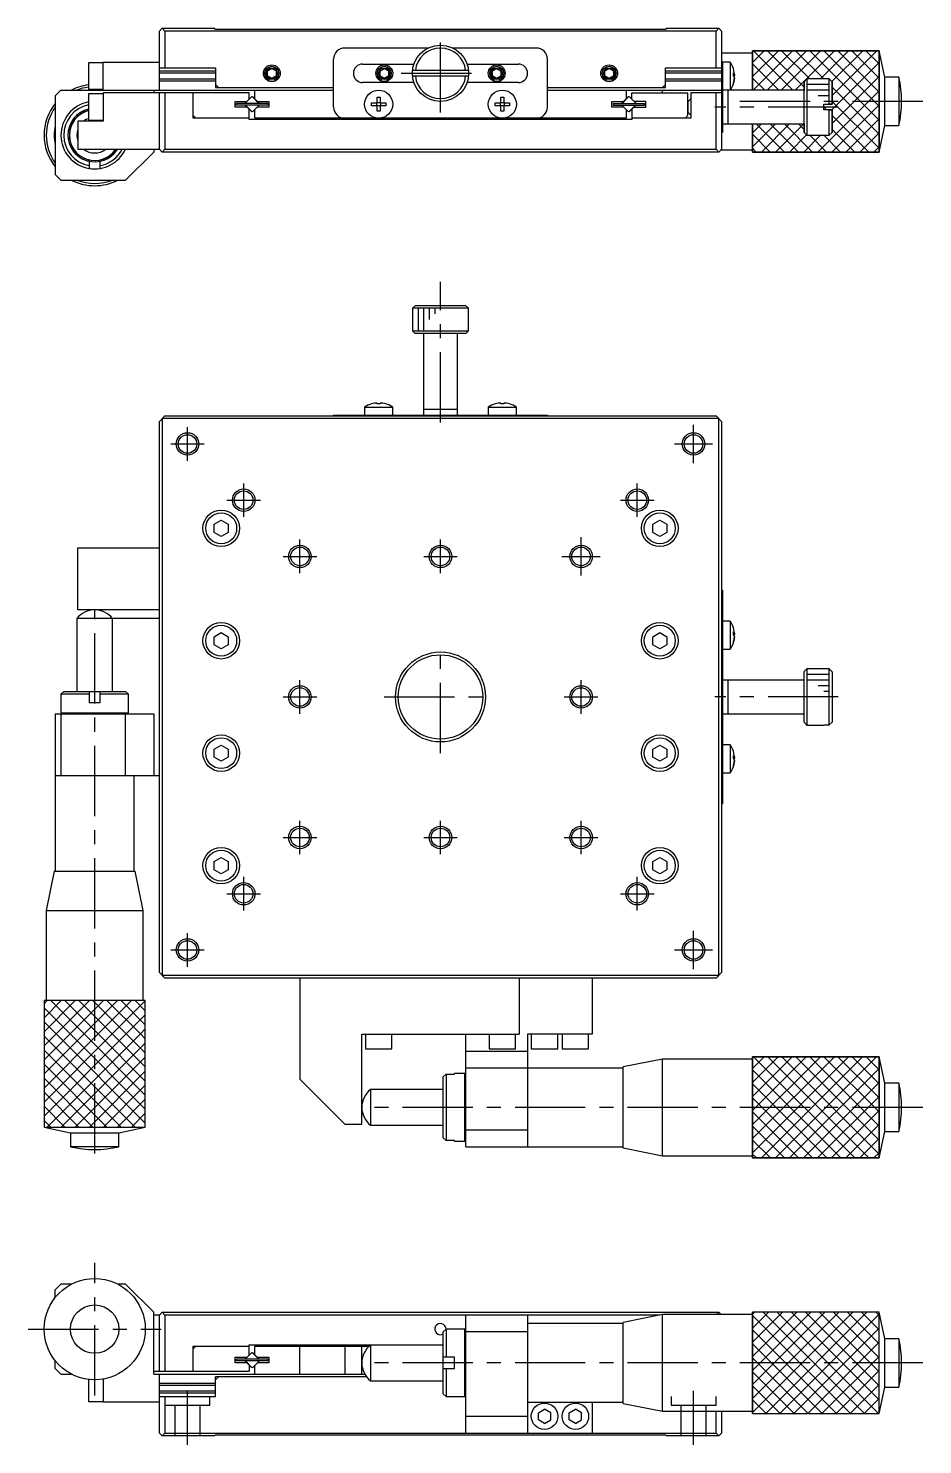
# Model space of a CAD drawing. Extents: x -119 to 394, y -6 to 277.
# Drawn here: x 16.8 to 175.8, y 25.1 to 277 of the extents above; entities that cross this region are included whole.
import ezdxf

# ---------------------------------------------------------------- set-up
doc = ezdxf.new("R2010")
doc.units = 0
doc.header["$LTSCALE"] = 10
doc.linetypes.add('CENTER', pattern=[2, 1.25, -0.25, 0.25, -0.25])
doc.linetypes.add('DASHED', pattern=[3.5, 2, -1.5])
doc.layers.get('0').update_dxf_attribs({"linetype": 'CONTINUOUS'})
doc.layers.add('CENTER', color=1, linetype='CENTER')

msp = doc.modelspace()

# ---------------------------------------------------------------- linework, layer by layer
at = {"color": 7, "linetype": 'CONTINUOUS'}
for p, q in [((40.06374, 276.48294), (40.56374, 276.98294)), ((40.06374, 265.98294), (40.06374, 276.48294)), ((40.56374, 276.98294), (41.06374, 276.48294)), ((40.56374, 276.98294), (49.86374, 276.98294)), ((41.06374, 276.48294), (41.06374, 269.98294)), ((139.06374, 276.48294), (41.06374, 276.48294)), ((50.06374, 276.78294), (49.86374, 276.98294)), ((130.06374, 276.78294), (50.06374, 276.78294)), ((130.26374, 276.98294), (130.06374, 276.78294)), ((130.26374, 276.98294), (139.56374, 276.98294)), ((139.06374, 276.48294), (139.56374, 276.98294)), ((139.06374, 269.98294), (139.06374, 276.48294)), ((139.56374, 276.98294), (140.06374, 276.48294)), ((140.06374, 276.48294), (140.06374, 255.48294)), ((87.884291, 273.48294), (73.06374, 273.48294)), ((107.06374, 273.48294), (92.24319, 273.48294)), ((145.56374, 272.58294), (140.06374, 272.58294)), ((169.06374, 268.28294), (168.06374, 272.98294)), ((30.06374, 270.83294), (27.46374, 270.832941)), ((27.46374, 270.832941), (27.46374, 266.132941)), ((30.06374, 265.98294), (30.06374, 270.98294)), ((30.06374, 270.98294), (40.06374, 270.98294)), ((40.06374, 269.98294), (50.06374, 269.98294)), ((50.06374, 269.98294), (50.06374, 266.48294)), ((59.31374, 269.415953), (60.06374, 269.848966)), ((60.06374, 269.848966), (60.81374, 269.415953)), ((71.06374, 262.98294), (71.06374, 271.48294)), ((76.21374, 270.63294), (85.343836, 270.63294)), ((79.31374, 269.415953), (80.06374, 269.848966)), ((80.06374, 269.848966), (80.81374, 269.415953)), ((94.783645, 270.63294), (103.91374, 270.63294)), ((99.31374, 269.415953), (100.06374, 269.848966)), ((100.06374, 269.848966), (100.81374, 269.415953)), ((109.06374, 262.98294), (109.06374, 271.48294)), ((119.31374, 269.415953), (120.06374, 269.848966)), ((120.06374, 269.848966), (120.81374, 269.415953)), ((130.06374, 266.48294), (130.06374, 269.98294)), ((130.06374, 269.98294), (140.06374, 269.98294)), ((141.605398, 270.98294), (140.06374, 270.98294)), ((140.21374, 270.983126), (140.21374, 258.483126)), ((141.605398, 270.98294), (141.605398, 265.98294)), ((40.06374, 269.397154), (50.06374, 269.397154)), ((50.06374, 268.98294), (40.06374, 268.98294)), ((40.06374, 267.98294), (50.06374, 267.98294)), ((50.06374, 267.568727), (40.06374, 267.568727)), ((59.31374, 268.549928), (59.31374, 269.415953)), ((59.31374, 268.549928), (60.06374, 268.116915)), ((60.06374, 268.116915), (60.81374, 268.549928)), ((60.81374, 269.415953), (60.81374, 268.549928)), ((85.343836, 267.33294), (76.21374, 267.33294)), ((79.31374, 268.549928), (79.31374, 269.415953)), ((79.31374, 268.549928), (80.06374, 268.116915)), ((80.06374, 268.116915), (80.81374, 268.549928)), ((80.81374, 269.415953), (80.81374, 268.549928)), ((95.038678, 269.48294), (85.088803, 269.48294)), ((95.038678, 268.48294), (85.088803, 268.48294)), ((103.91374, 267.33294), (94.783645, 267.33294)), ((99.31374, 268.549928), (99.31374, 269.415953)), ((99.31374, 268.549928), (100.06374, 268.116915)), ((100.06374, 268.116915), (100.81374, 268.549928)), ((100.81374, 269.415953), (100.81374, 268.549928)), ((119.31374, 268.549928), (119.31374, 269.415953)), ((119.31374, 268.549928), (120.06374, 268.116915)), ((120.06374, 268.116915), (120.81374, 268.549928)), ((120.81374, 269.415953), (120.81374, 268.549928)), ((130.06374, 269.397154), (140.06374, 269.397154)), ((140.06374, 268.98294), (130.06374, 268.98294)), ((130.06374, 267.98294), (140.06374, 267.98294)), ((140.06374, 267.568727), (130.06374, 267.568727)), ((142.176321, 268.574287), (142.176321, 269.074769)), ((142.176321, 269.074769), (142.290753, 268.940581)), ((142.290753, 268.440099), (142.176321, 268.574287)), ((142.176321, 267.342157), (142.290753, 267.818018)), ((142.260589, 267.524962), (142.176321, 267.201027)), ((142.176321, 267.201027), (142.176321, 267.342157)), ((142.348693, 268.662616), (142.180289, 268.662616)), ((142.348693, 268.803747), (142.183125, 268.803747)), ((142.348693, 268.803747), (142.260589, 269.440919)), ((142.348693, 268.662616), (142.260589, 268.48294)), ((142.348693, 268.162134), (142.260589, 267.524962)), ((142.290753, 268.940581), (142.348693, 268.803747)), ((142.348693, 268.303265), (142.290753, 268.440099)), ((142.290753, 267.818018), (142.348693, 268.303265)), ((142.337782, 268.803747), (142.348693, 268.662616)), ((142.348693, 268.162134), (142.337782, 268.162134)), ((155.21374, 267.982941), (155.21374, 257.982941)), ((159.21374, 263.482941), (159.21374, 267.982941)), ((169.06374, 259.68294), (169.06374, 268.28294)), ((171.56374, 268.28294), (169.06374, 268.28294)), ((171.56374, 268.28294), (171.56374, 259.68294)), ((22.56374, 265.98294), (21.56374, 264.98294)), ((21.56374, 264.98294), (21.56374, 250.98294)), ((22.56374, 265.98294), (71.06374, 265.98294)), ((27.46374, 266.132941), (30.06374, 266.13294)), ((27.46374, 265.33294), (27.46374, 260.63294)), ((30.06374, 265.33294), (27.46374, 265.33294)), ((30.06374, 265.48294), (30.06374, 260.48294)), ((56.06374, 265.48294), (30.06374, 265.48294)), ((39.06374, 265.98294), (39.06374, 265.48294)), ((40.06374, 255.48294), (40.06374, 265.48294)), ((41.06374, 265.48294), (41.06374, 255.48294)), ((46.06374, 260.98294), (46.06374, 265.48294)), ((50.06374, 266.98294), (50.56374, 266.48294)), ((50.06374, 266.48294), (71.06374, 266.48294)), ((56.386964, 264.720377), (55.326303, 263.659717)), ((56.06374, 264.397154), (56.06374, 265.48294)), ((57.757243, 263.63294), (56.669806, 264.720377)), ((57.801177, 263.659717), (56.740517, 264.720377)), ((57.06374, 264.397154), (57.06374, 265.98294)), ((78.80374, 264.74153), (79.32374, 264.74153)), ((78.80374, 263.74294), (78.80374, 264.74153)), ((79.32374, 264.74153), (79.32374, 263.74294)), ((100.80374, 264.74153), (101.32374, 264.74153)), ((100.80374, 263.74294), (100.80374, 264.74153)), ((101.32374, 264.74153), (101.32374, 263.74294)), ((109.06374, 266.48294), (130.06374, 266.48294)), ((109.06374, 265.98294), (140.06374, 265.98294)), ((123.386964, 264.720377), (122.326304, 263.659717)), ((122.370238, 263.63294), (123.457675, 264.720377)), ((123.06374, 265.98294), (123.06374, 264.397154)), ((124.801177, 263.659717), (123.740517, 264.720377)), ((124.06374, 264.397154), (124.06374, 265.48294)), ((124.06374, 265.48294), (134.06374, 265.48294)), ((129.56374, 266.48294), (130.06374, 266.98294)), ((129.56374, 265.48294), (129.56374, 265.98294)), ((134.06374, 261.48294), (134.06374, 265.48294)), ((134.56374, 265.48294), (134.56374, 260.98294)), ((140.06374, 265.48294), (134.56374, 265.48294)), ((139.06374, 255.48294), (139.06374, 265.48294)), ((141.605398, 265.982941), (140.21374, 265.982941)), ((141.21374, 259.982941), (141.21374, 265.982941)), ((53.56374, 263.98294), (55.649527, 263.98294)), ((53.56374, 262.98294), (53.56374, 263.98294)), ((55.649527, 262.98294), (53.56374, 262.98294)), ((53.76374, 263.33294), (53.76374, 263.63294)), ((59.36374, 263.63294), (53.76374, 263.63294)), ((59.36374, 263.33294), (53.76374, 263.33294)), ((55.326303, 263.306164), (56.386964, 262.245504)), ((55.370237, 263.33294), (56.457674, 262.245504)), ((56.06374, 260.78294), (56.06374, 262.568727)), ((56.740517, 262.245504), (57.801177, 263.306164)), ((57.06374, 260.98294), (57.06374, 262.568727)), ((57.477954, 263.98294), (59.56374, 263.98294)), ((59.56374, 262.98294), (57.477954, 262.98294)), ((59.36374, 263.63294), (59.36374, 263.33294)), ((59.56374, 263.98294), (59.56374, 262.98294)), ((77.805151, 263.742941), (78.80374, 263.742941)), ((77.805151, 263.222941), (77.805151, 263.742941)), ((78.80374, 263.222941), (77.805151, 263.222941)), ((78.762365, 263.222941), (78.762365, 263.742941)), ((78.80374, 263.784315), (79.32374, 263.784315)), ((78.80374, 262.224351), (78.80374, 263.22294)), ((79.32374, 263.181566), (78.80374, 263.181566)), ((79.32374, 262.224351), (78.80374, 262.224351)), ((79.32374, 263.742941), (80.32233, 263.742941)), ((80.32233, 263.22294), (79.32374, 263.222941)), ((79.32374, 263.22294), (79.32374, 262.224351)), ((79.365115, 263.742941), (79.365115, 263.222941)), ((80.32233, 263.74294), (80.32233, 263.22294)), ((99.805151, 263.742941), (100.80374, 263.742941)), ((99.805151, 263.222941), (99.805151, 263.742941)), ((100.80374, 263.222941), (99.805151, 263.222941)), ((100.762365, 263.222941), (100.762365, 263.742941)), ((100.80374, 263.784315), (101.32374, 263.784315)), ((100.80374, 262.224351), (100.80374, 263.22294)), ((101.32374, 263.181566), (100.80374, 263.181566)), ((101.32374, 262.224351), (100.80374, 262.224351)), ((101.32374, 263.742941), (102.32233, 263.742941)), ((102.32233, 263.22294), (101.32374, 263.222941)), ((101.32374, 263.22294), (101.32374, 262.224351)), ((101.365115, 263.742941), (101.365115, 263.222941)), ((102.32233, 263.74294), (102.32233, 263.22294)), ((120.56374, 263.98294), (122.649527, 263.98294)), ((120.56374, 262.98294), (120.56374, 263.98294)), ((122.649527, 262.98294), (120.56374, 262.98294)), ((120.763741, 263.63294), (126.363741, 263.63294)), ((120.763741, 263.63294), (120.763741, 263.33294)), ((120.763741, 263.33294), (126.363741, 263.33294)), ((122.326304, 263.306164), (123.386964, 262.245504)), ((122.56374, 263.897154), (122.56374, 263.98294)), ((122.56374, 262.98294), (122.56374, 263.068727)), ((123.06374, 262.568727), (123.06374, 260.98294)), ((124.757243, 263.33294), (123.669807, 262.245504)), ((123.740517, 262.245504), (124.801177, 263.306164)), ((124.06374, 262.568727), (124.06374, 260.78294)), ((126.56374, 263.98294), (124.477954, 263.98294)), ((124.477954, 262.98294), (126.56374, 262.98294)), ((126.363741, 263.33294), (126.363741, 263.63294)), ((126.56374, 262.98294), (126.56374, 263.98294)), ((134.56374, 264.453565), (134.093115, 263.98294)), ((134.093115, 261.98294), (134.093115, 263.98294)), ((158.21374, 263.482941), (159.21374, 263.482941)), ((159.21374, 257.982941), (159.21374, 262.482941)), ((159.21374, 262.482941), (159.71374, 262.482941)), ((25.56374, 260.48294), (25.56374, 255.48294)), ((30.06374, 260.48294), (25.56374, 260.48294)), ((27.46374, 260.63294), (30.06374, 260.63294)), ((46.06374, 261.48294), (46.56374, 260.98294)), ((56.06374, 260.98294), (46.06374, 260.98294)), ((124.06374, 260.78294), (56.06374, 260.78294)), ((123.06374, 260.98294), (57.06374, 260.98294)), ((77.63092, 260.98294), (77.63092, 260.80794)), ((77.63092, 260.80794), (84.56374, 260.80794)), ((84.56374, 260.98294), (84.56374, 260.78294)), ((87.56374, 260.78294), (87.56374, 260.98294)), ((87.56374, 260.80794), (90.56374, 260.80794)), ((90.56374, 260.78294), (90.56374, 260.98294)), ((91.06374, 260.98294), (91.06374, 260.78294)), ((92.56374, 260.98294), (92.56374, 260.78294)), ((95.56374, 260.78294), (95.56374, 260.98294)), ((105.56374, 260.98294), (105.56374, 260.78294)), ((122.56374, 260.78294), (122.56374, 260.98294)), ((134.56374, 260.98294), (124.06374, 260.98294)), ((134.06374, 261.48294), (133.56374, 260.98294)), ((134.093115, 261.98294), (134.56374, 261.512316)), ((140.21374, 259.982941), (141.21374, 259.982941)), ((168.06374, 254.98294), (169.06374, 259.68294)), ((169.06374, 259.68294), (171.56374, 259.68294)), ((140.21374, 258.483126), (140.06374, 258.483126)), ((25.56374, 255.48294), (40.06374, 255.48294)), ((34.06374, 249.98294), (39.06374, 254.98294)), ((39.06374, 255.48294), (39.06374, 254.98294)), ((40.56374, 254.98294), (40.06374, 255.48294)), ((41.06374, 255.48294), (40.56374, 254.98294)), ((139.56374, 254.98294), (40.56374, 254.98294)), ((41.06374, 255.48294), (139.06374, 255.48294)), ((139.56374, 254.98294), (139.06374, 255.48294)), ((140.06374, 255.48294), (139.56374, 254.98294)), ((139.96374, 255.38294), (145.56374, 255.38294)), ((27.56374, 253.595458), (27.56374, 252.066861)), ((29.56374, 252.066861), (29.56374, 253.595458)), ((21.56374, 250.98294), (22.56374, 249.98294)), ((22.56374, 249.98294), (34.06374, 249.98294)), ((85.088803, 227.205492), (85.591604, 227.705492)), ((85.088803, 227.205492), (85.088803, 226.205492)), ((95.038678, 227.205492), (85.088803, 227.205492)), ((85.591604, 227.705492), (94.535876, 227.705492)), ((94.535876, 227.705492), (95.038678, 227.205492)), ((95.038678, 226.205492), (95.038678, 227.205492)), ((85.088803, 226.205492), (85.06374, 226.205492)), ((85.06374, 226.205492), (85.06374, 223.205492)), ((95.06374, 226.205492), (95.038678, 226.205492)), ((95.06374, 223.205492), (95.06374, 226.205492)), ((85.06374, 223.205492), (95.06374, 223.205492)), ((85.06374, 223.205492), (85.56374, 222.705492)), ((94.56374, 222.705492), (85.56374, 222.705492)), ((87.06374, 222.705492), (87.06374, 208.205492)), ((93.06374, 208.205492), (93.06374, 222.705492)), ((94.56374, 222.705492), (95.06374, 223.205492)), ((76.56374, 209.59715), (81.56374, 209.59715)), ((76.56374, 209.59715), (76.56374, 208.205492)), ((77.805151, 210.168073), (77.801807, 210.174928)), ((78.80374, 210.168073), (78.80374, 210.340445)), ((79.32374, 210.168073), (78.80374, 210.168073)), ((79.32374, 210.340445), (79.32374, 210.168073)), ((80.325673, 210.174928), (80.32233, 210.168073)), ((81.56374, 208.205492), (81.56374, 209.59715)), ((93.06374, 209.205492), (87.06374, 209.205492)), ((98.56374, 209.59715), (103.56374, 209.59715)), ((98.56374, 209.59715), (98.56374, 208.205492)), ((99.805151, 210.168073), (99.801807, 210.174928)), ((100.80374, 210.168073), (100.80374, 210.340445)), ((101.32374, 210.168073), (100.80374, 210.168073)), ((101.32374, 210.340445), (101.32374, 210.168073)), ((102.325673, 210.174928), (102.32233, 210.168073)), ((103.56374, 208.205492), (103.56374, 209.59715)), ((41.06374, 208.055492), (40.06374, 207.055492)), ((40.06374, 109.055492), (40.06374, 207.055492)), ((40.56374, 207.555492), (40.56374, 108.555492)), ((139.56374, 207.555492), (40.56374, 207.555492)), ((41.06374, 208.055492), (139.06374, 208.055492)), ((71.06374, 208.055492), (71.06374, 208.205492)), ((71.06374, 208.205492), (109.06374, 208.205492)), ((109.06374, 208.205492), (109.06374, 208.055492)), ((140.06374, 207.055492), (139.06374, 208.055492)), ((139.56374, 108.555492), (139.56374, 207.555492)), ((140.06374, 207.055492), (140.06374, 109.055492)), ((49.81374, 188.77718), (51.06374, 189.498868)), ((51.06374, 189.498868), (52.31374, 188.77718)), ((127.81374, 188.77718), (129.06374, 189.498868)), ((129.06374, 189.498868), (130.31374, 188.77718)), ((49.81374, 187.333804), (49.81374, 188.77718)), ((51.06374, 186.612116), (49.81374, 187.333804)), ((52.31374, 187.333804), (51.06374, 186.612116)), ((52.31374, 188.77718), (52.31374, 187.333804)), ((127.81374, 187.333804), (127.81374, 188.77718)), ((129.06374, 186.612116), (127.81374, 187.333804)), ((130.31374, 187.333804), (129.06374, 186.612116)), ((130.31374, 188.77718), (130.31374, 187.333804)), ((25.56374, 184.555492), (40.06374, 184.555492)), ((25.56374, 173.555492), (25.56374, 184.555492)), ((140.06374, 177.055547), (140.21374, 177.055547)), ((140.21374, 177.055547), (140.21374, 139.055547)), ((31.73874, 171.988312), (25.38874, 171.988312)), ((25.38874, 171.988312), (25.38874, 159.055492)), ((40.06374, 173.555492), (25.56374, 173.555492)), ((31.686114, 172.055492), (40.06374, 172.055492)), ((31.73874, 159.055492), (31.73874, 171.988312)), ((141.605398, 171.555492), (140.21374, 171.555492)), ((141.605398, 171.555492), (141.605398, 166.555492)), ((49.81374, 168.77718), (51.06374, 169.498868)), ((51.06374, 169.498868), (52.31374, 168.77718)), ((127.81374, 168.77718), (129.06374, 169.498868)), ((129.06374, 169.498868), (130.31374, 168.77718)), ((142.176321, 169.146838), (142.176321, 169.64732)), ((142.176321, 169.64732), (142.290753, 169.513133)), ((142.290753, 169.012651), (142.176321, 169.146838)), ((142.348693, 169.235168), (142.180289, 169.235168)), ((142.348693, 169.376298), (142.183125, 169.376298)), ((142.348693, 169.376298), (142.260589, 170.013471)), ((142.348693, 169.235168), (142.260589, 169.055492)), ((142.290753, 169.513133), (142.348693, 169.376298)), ((142.348693, 168.875816), (142.290753, 169.012651)), ((142.290753, 168.39057), (142.348693, 168.875816)), ((142.337782, 169.376298), (142.348693, 169.235168)), ((49.81374, 167.333804), (49.81374, 168.77718)), ((51.06374, 166.612116), (49.81374, 167.333804)), ((52.31374, 167.333804), (51.06374, 166.612116)), ((52.31374, 168.77718), (52.31374, 167.333804)), ((127.81374, 167.333804), (127.81374, 168.77718)), ((129.06374, 166.612116), (127.81374, 167.333804)), ((130.31374, 167.333804), (129.06374, 166.612116)), ((130.31374, 168.77718), (130.31374, 167.333804)), ((140.21374, 166.555492), (141.605398, 166.555492)), ((142.176321, 167.914709), (142.290753, 168.39057)), ((142.260589, 168.097513), (142.176321, 167.773578)), ((142.176321, 167.773578), (142.176321, 167.914709)), ((142.348693, 168.734686), (142.260589, 168.097513)), ((142.348693, 168.734686), (142.337782, 168.734686)), ((155.21374, 163.055492), (154.71374, 162.555492)), ((154.71374, 153.555492), (154.71374, 162.555492)), ((155.21374, 163.055492), (155.21374, 153.055492)), ((158.21374, 163.055492), (155.21374, 163.055492)), ((158.21374, 163.030429), (158.21374, 163.055492)), ((159.21374, 163.030429), (158.21374, 163.030429)), ((159.21374, 153.080555), (159.21374, 163.030429)), ((159.21374, 163.030429), (159.71374, 162.527628)), ((159.71374, 162.527628), (159.71374, 153.583356)), ((23.06374, 159.055492), (22.56374, 158.555492)), ((23.06374, 159.055492), (29.518378, 159.055492)), ((27.56374, 159.055492), (27.56374, 157.055492)), ((29.56374, 159.055492), (34.06374, 159.055492)), ((29.56374, 157.055492), (29.56374, 159.055492)), ((34.56374, 158.555492), (34.06374, 159.055492)), ((154.71374, 161.055492), (140.21374, 161.055492)), ((141.21374, 155.055492), (141.21374, 161.055492)), ((27.56374, 158.555492), (22.56374, 158.555492)), ((22.56374, 158.555492), (22.56374, 155.255492)), ((27.56374, 157.055492), (29.56374, 157.055492)), ((34.56374, 158.555492), (29.56374, 158.555492)), ((34.56374, 155.255492), (34.56374, 158.555492)), ((21.56374, 155.055492), (39.06374, 155.055492)), ((21.56374, 155.055492), (21.56374, 127.055492)), ((22.56374, 155.255492), (34.56374, 155.255492)), ((22.56374, 155.255492), (22.76374, 155.055492)), ((22.56374, 155.055492), (22.56374, 144.055492)), ((34.06374, 144.055492), (34.06374, 155.055492)), ((34.36374, 155.055492), (34.56374, 155.255492)), ((39.06374, 155.055492), (39.06374, 144.055492)), ((140.21374, 155.055492), (154.71374, 155.055492)), ((154.71374, 153.555492), (155.21374, 153.055492)), ((155.21374, 153.055492), (158.21374, 153.055492)), ((158.21374, 153.055492), (158.21374, 153.080555)), ((158.21374, 153.080555), (159.21374, 153.080555)), ((159.71374, 153.583356), (159.21374, 153.080555)), ((49.81374, 148.77718), (51.06374, 149.498868)), ((49.81374, 147.333804), (49.81374, 148.77718)), ((51.06374, 149.498868), (52.31374, 148.77718)), ((52.31374, 148.77718), (52.31374, 147.333804)), ((127.81374, 148.77718), (129.06374, 149.498868)), ((127.81374, 147.333804), (127.81374, 148.77718)), ((129.06374, 149.498868), (130.31374, 148.77718)), ((130.31374, 148.77718), (130.31374, 147.333804)), ((141.605398, 149.555492), (140.21374, 149.555492)), ((141.605398, 149.555492), (141.605398, 144.555492)), ((51.06374, 146.612116), (49.81374, 147.333804)), ((52.31374, 147.333804), (51.06374, 146.612116)), ((129.06374, 146.612116), (127.81374, 147.333804)), ((130.31374, 147.333804), (129.06374, 146.612116)), ((142.176321, 147.146838), (142.176321, 147.64732)), ((142.176321, 147.64732), (142.290753, 147.513133)), ((142.290753, 147.012651), (142.176321, 147.146838)), ((142.176321, 145.914709), (142.290753, 146.39057)), ((142.348693, 147.235168), (142.180289, 147.235168)), ((142.348693, 147.376298), (142.183125, 147.376298)), ((142.348693, 147.376298), (142.260589, 148.013471)), ((142.348693, 147.235168), (142.260589, 147.055492)), ((142.348693, 146.734686), (142.260589, 146.097513)), ((142.290753, 147.513133), (142.348693, 147.376298)), ((142.348693, 146.875816), (142.290753, 147.012651)), ((142.290753, 146.39057), (142.348693, 146.875816)), ((142.337782, 147.376298), (142.348693, 147.235168)), ((142.348693, 146.734686), (142.337782, 146.734686)), ((40.06374, 144.055492), (21.56374, 144.055492)), ((35.56374, 127.055492), (35.56374, 144.055492)), ((140.21374, 144.555492), (141.605398, 144.555492)), ((142.260589, 146.097513), (142.176321, 145.773578)), ((142.176321, 145.773578), (142.176321, 145.914709)), ((140.21374, 139.055547), (140.06374, 139.055547)), ((49.81374, 128.77718), (51.06374, 129.498868)), ((49.81374, 127.333804), (49.81374, 128.77718)), ((51.06374, 129.498868), (52.31374, 128.77718)), ((52.31374, 128.77718), (52.31374, 127.333804)), ((127.81374, 128.77718), (129.06374, 129.498868)), ((127.81374, 127.333804), (127.81374, 128.77718)), ((129.06374, 129.498868), (130.31374, 128.77718)), ((130.31374, 128.77718), (130.31374, 127.333804)), ((21.36374, 127.055492), (19.96374, 120.055492)), ((21.36374, 127.055492), (35.76374, 127.055492)), ((37.16374, 120.055492), (35.76374, 127.055492)), ((51.06374, 126.612116), (49.81374, 127.333804)), ((52.31374, 127.333804), (51.06374, 126.612116)), ((129.06374, 126.612116), (127.81374, 127.333804)), ((130.31374, 127.333804), (129.06374, 126.612116)), ((19.96374, 120.055492), (19.96374, 104.055492)), ((19.96374, 120.055492), (37.16374, 120.055492)), ((37.16374, 104.055492), (37.16374, 120.055492)), ((40.06374, 109.055492), (41.06374, 108.055492)), ((40.56374, 108.555492), (139.56374, 108.555492)), ((139.06374, 108.055492), (140.06374, 109.055492)), ((139.06374, 108.055492), (41.06374, 108.055492)), ((65.06374, 108.055492), (65.06374, 90.055492)), ((104.06374, 108.055492), (104.06374, 98.055492)), ((117.06374, 108.055492), (117.06374, 98.055492)), ((76.06374, 98.055492), (104.06374, 98.055492)), ((76.06374, 82.055492), (76.06374, 98.055492)), ((76.71374, 98.055492), (76.71374, 95.455492)), ((81.41374, 95.455492), (81.41374, 98.055492)), ((94.56374, 78.055492), (94.56374, 98.055492)), ((98.71374, 98.055492), (98.71374, 95.455492)), ((103.41374, 95.455492), (103.41374, 98.055492)), ((117.06374, 98.055492), (105.56374, 98.055492)), ((105.56374, 98.055492), (105.56374, 78.055492)), ((106.21374, 98.055492), (106.21374, 95.455492)), ((110.91374, 95.455492), (110.91374, 98.055492)), ((111.71374, 98.055492), (111.71374, 95.455492)), ((116.41374, 95.455492), (116.41374, 98.055492)), ((76.71374, 95.455492), (81.41374, 95.455492)), ((94.56374, 95.055492), (105.56374, 95.055492)), ((98.71374, 95.455492), (103.41374, 95.455492)), ((106.21374, 95.455492), (110.91374, 95.455492)), ((111.71374, 95.455492), (116.41374, 95.455492)), ((129.56374, 93.655492), (122.56374, 92.255492)), ((129.56374, 76.455492), (129.56374, 93.655492)), ((145.56374, 93.655492), (129.56374, 93.655492)), ((168.06374, 85.055492), (168.06374, 94.055492)), ((169.06374, 89.355492), (168.06374, 94.055492)), ((90.56374, 90.463819), (91.06374, 90.971572)), ((91.06374, 90.971572), (91.06374, 79.139412)), ((91.06374, 90.971572), (92.56374, 90.971572)), ((92.56374, 90.971572), (92.56374, 91.055492)), ((94.36374, 91.055492), (92.56374, 91.055492)), ((94.36374, 79.055492), (94.36374, 91.055492)), ((94.56374, 90.855492), (94.36374, 91.055492)), ((122.56374, 92.055492), (94.56374, 92.055492)), ((122.56374, 77.855492), (122.56374, 92.255492)), ((65.06374, 90.055492), (73.06374, 82.055492)), ((90.56374, 88.230492), (77.63092, 88.230492)), ((77.63092, 88.230492), (77.63092, 81.880492)), ((90.56374, 79.647165), (90.56374, 90.463819)), ((171.56374, 89.355492), (169.06374, 89.355492)), ((169.06374, 80.755492), (169.06374, 89.355492)), ((171.56374, 89.355492), (171.56374, 80.755492)), ((19.56374, 81.555492), (24.26374, 80.555492)), ((32.86374, 80.555492), (37.56374, 81.555492)), ((73.06374, 82.055492), (76.06374, 82.055492)), ((77.63092, 81.880492), (90.56374, 81.880492)), ((94.56374, 81.055492), (105.56374, 81.055492)), ((168.06374, 76.055492), (169.06374, 80.755492)), ((169.06374, 80.755492), (171.56374, 80.755492)), ((24.26374, 80.555492), (32.86374, 80.555492)), ((24.26374, 80.555492), (24.26374, 78.055492)), ((32.86374, 78.055492), (32.86374, 80.555492)), ((91.06374, 79.139412), (90.56374, 79.647165)), ((92.56374, 79.139412), (91.06374, 79.139412)), ((92.56374, 79.055492), (92.56374, 79.139412)), ((92.56374, 79.055492), (94.36374, 79.055492)), ((94.36374, 79.055492), (94.56374, 79.255492)), ((32.86374, 78.055492), (24.26374, 78.055492)), ((94.56374, 78.055492), (122.56374, 78.055492)), ((122.56374, 77.855492), (129.56374, 76.455492)), ((129.56374, 76.455492), (145.56374, 76.455492)), ((22.56374, 53.611192), (21.56374, 52.611192)), ((24.440635, 53.611192), (22.56374, 53.611192)), ((34.06374, 53.611192), (32.686846, 53.611192)), ((39.06374, 48.611192), (34.06374, 53.611192)), ((21.56374, 51.268047), (21.56374, 52.611192)), ((39.06374, 37.611192), (39.06374, 48.611192)), ((40.06374, 48.111192), (39.06374, 48.111192)), ((40.06374, 48.111192), (40.56374, 48.611192)), ((40.06374, 38.111192), (40.06374, 48.111192)), ((40.56374, 48.611192), (41.06374, 48.111192)), ((40.56374, 48.611192), (139.56374, 48.611192)), ((41.06374, 48.111192), (41.06374, 38.111192)), ((129.06374, 48.111192), (41.06374, 48.111192)), ((94.56374, 27.111192), (94.56374, 48.111192)), ((105.56374, 48.111192), (105.56374, 27.111192)), ((129.56374, 48.211192), (122.56374, 46.811192)), ((145.56374, 48.211192), (129.56374, 48.211192)), ((129.56374, 31.011192), (129.56374, 48.211192)), ((139.16374, 48.211192), (139.56374, 48.611192)), ((139.56374, 48.611192), (139.96374, 48.211192)), ((145.56374, 30.611192), (145.56374, 48.611192)), ((169.06374, 43.911192), (168.06374, 48.611192)), ((91.06374, 45.611192), (90.56374, 45.111192)), ((91.06374, 45.611192), (91.06374, 40.611192)), ((94.36374, 45.611192), (91.06374, 45.611192)), ((94.56374, 45.411192), (94.36374, 45.611192)), ((94.36374, 33.611192), (94.36374, 45.611192)), ((122.56374, 46.611192), (105.56374, 46.611192)), ((122.56374, 32.411192), (122.56374, 46.811192)), ((90.56374, 34.111192), (90.56374, 45.111192)), ((105.56374, 45.111192), (94.56374, 45.111192)), ((171.56374, 43.911192), (169.06374, 43.911192)), ((169.06374, 35.311192), (169.06374, 43.911192)), ((171.56374, 43.911192), (171.56374, 35.311192)), ((46.56374, 42.611192), (46.06374, 42.111192)), ((46.06374, 42.611192), (56.06374, 42.611192)), ((46.06374, 38.111192), (46.06374, 42.611192)), ((53.56374, 40.611192), (55.649527, 40.611192)), ((53.56374, 39.611192), (53.56374, 40.611192)), ((56.386964, 41.348629), (55.326303, 40.287969)), ((56.06374, 42.811192), (90.56374, 42.811192)), ((56.06374, 41.025406), (56.06374, 42.811192)), ((57.757243, 40.261192), (56.669806, 41.348629)), ((57.801177, 40.287969), (56.740517, 41.348629)), ((57.06374, 41.025406), (57.06374, 42.611192)), ((57.06374, 42.611192), (77.418145, 42.611192)), ((57.477954, 40.611192), (59.56374, 40.611192)), ((59.56374, 40.611192), (59.56374, 39.611192)), ((65.06374, 37.611192), (65.06374, 42.611192)), ((73.06374, 42.611192), (73.06374, 37.611192)), ((76.06374, 37.611192), (76.06374, 42.611192)), ((90.56374, 42.786192), (77.63092, 42.786192)), ((77.63092, 42.786192), (77.63092, 36.436192)), ((84.56374, 42.811192), (84.56374, 42.786192)), ((87.56374, 42.786192), (87.56374, 42.811192)), ((92.56374, 40.611192), (90.56374, 40.611192)), ((92.56374, 38.611192), (92.56374, 40.611192)), ((21.56374, 38.611192), (21.56374, 39.954338)), ((21.56374, 38.611192), (22.56374, 37.611192)), ((39.06374, 38.111192), (56.06374, 38.111192)), ((55.649527, 39.611192), (53.56374, 39.611192)), ((53.76374, 39.961192), (53.76374, 40.261192)), ((59.36374, 40.261192), (53.76374, 40.261192)), ((59.36374, 39.961192), (53.76374, 39.961192)), ((55.326303, 39.934416), (56.386964, 38.873756)), ((55.370237, 39.961192), (56.457674, 38.873756)), ((56.06374, 39.196979), (56.06374, 38.111192)), ((56.740517, 38.873756), (57.801177, 39.934416)), ((57.06374, 37.611192), (57.06374, 39.196979)), ((59.56374, 39.611192), (57.477954, 39.611192)), ((59.36374, 40.261192), (59.36374, 39.961192)), ((90.56374, 38.611192), (92.56374, 38.611192)), ((91.06374, 38.611192), (91.06374, 33.611192)), ((22.56374, 37.611192), (24.440635, 37.611192)), ((27.46374, 36.678668), (27.46374, 32.761192)), ((30.06374, 36.737073), (30.06374, 32.611192)), ((39.06374, 37.611192), (76.599795, 37.611192)), ((40.06374, 27.111192), (40.06374, 37.611192)), ((40.06374, 36.025406), (50.06374, 36.025406)), ((50.06374, 35.611192), (40.06374, 35.611192)), ((50.56374, 37.111192), (50.06374, 36.611192)), ((50.06374, 33.611192), (50.06374, 37.111192)), ((76.941398, 37.111192), (50.06374, 37.111192)), ((77.63092, 36.436192), (90.56374, 36.436192)), ((168.06374, 30.611192), (169.06374, 35.311192)), ((169.06374, 35.311192), (171.56374, 35.311192)), ((27.46374, 32.761192), (30.06374, 32.761192)), ((40.06374, 34.611192), (50.06374, 34.611192)), ((50.06374, 34.196979), (40.06374, 34.196979)), ((40.06374, 33.611192), (50.06374, 33.611192)), ((41.06374, 33.611192), (41.06374, 27.111192)), ((90.56374, 34.111192), (91.06374, 33.611192)), ((91.06374, 33.611192), (94.36374, 33.611192)), ((94.36374, 33.611192), (94.56374, 33.811192)), ((40.06374, 32.611192), (30.06374, 32.611192)), ((105.56374, 32.611192), (122.56374, 32.611192)), ((107.46374, 30.746278), (108.56374, 31.381363)), ((107.46374, 29.476107), (107.46374, 30.746278)), ((109.66374, 30.746278), (108.56374, 31.381363)), ((109.66374, 29.476107), (109.66374, 30.746278)), ((112.96374, 30.746278), (114.06374, 31.381363)), ((112.96374, 29.476107), (112.96374, 30.746278)), ((115.16374, 30.746278), (114.06374, 31.381363)), ((115.16374, 29.476107), (115.16374, 30.746278)), ((117.06374, 32.611192), (117.06374, 27.111192)), ((122.56374, 32.411192), (129.56374, 31.011192)), ((129.56374, 31.011192), (145.56374, 31.011192)), ((139.06374, 27.111192), (139.06374, 31.011192)), ((140.06374, 31.011192), (140.06374, 27.111192)), ((94.56374, 30.111192), (105.56374, 30.111192)), ((108.56374, 28.841022), (107.46374, 29.476107)), ((108.56374, 28.841022), (109.66374, 29.476107)), ((114.06374, 28.841022), (112.96374, 29.476107)), ((114.06374, 28.841022), (115.16374, 29.476107)), ((40.56374, 26.611192), (40.06374, 27.111192)), ((41.06374, 27.111192), (40.56374, 26.611192)), ((49.86374, 26.611192), (40.56374, 26.611192)), ((41.06374, 27.111192), (139.06374, 27.111192)), ((49.86374, 26.611192), (50.06374, 26.811192)), ((50.06374, 26.811192), (130.06374, 26.811192)), ((130.06374, 26.811192), (130.26374, 26.611192)), ((139.56374, 26.611192), (130.26374, 26.611192)), ((139.56374, 26.611192), (139.06374, 27.111192)), ((140.06374, 27.111192), (139.56374, 26.611192))]:
    msp.add_line(p, q, dxfattribs=at)
at = {"color": 3, "linetype": 'CONTINUOUS'}
for p, q in [((145.56374, 272.98294), (145.56374, 265.982941)), ((168.06374, 272.98294), (145.56374, 272.98294)), ((145.56374, 270.89454), (147.652141, 272.98294)), ((145.56374, 268.39454), (150.152141, 272.98294)), ((145.56374, 265.982941), (145.56374, 272.98294)), ((145.56374, 272.98294), (168.06374, 272.98294)), ((145.652141, 265.982941), (152.652141, 272.98294)), ((145.720379, 272.98294), (152.720379, 265.982941)), ((148.152141, 265.982941), (155.152141, 272.98294)), ((148.220379, 272.98294), (154.71374, 266.489579)), ((150.652141, 265.982941), (157.652141, 272.98294)), ((150.720379, 272.98294), (155.720379, 267.982941)), ((153.152141, 265.982941), (160.152141, 272.98294)), ((153.220379, 272.98294), (158.220379, 267.982941)), ((155.720379, 272.98294), (168.06374, 260.639579)), ((157.652141, 267.982941), (162.652141, 272.98294)), ((158.220379, 272.98294), (168.06374, 263.139579)), ((159.68294, 267.51374), (165.152141, 272.98294)), ((159.71374, 265.04454), (167.652141, 272.98294)), ((160.720379, 272.98294), (168.06374, 265.639579)), ((163.220379, 272.98294), (168.06374, 268.139579)), ((165.720379, 272.98294), (168.06374, 270.639579)), ((168.06374, 254.98294), (168.06374, 272.98294)), ((168.06374, 272.98294), (168.06374, 254.98294)), ((145.56374, 270.639579), (150.220379, 265.982941)), ((159.652141, 262.482941), (168.06374, 270.89454)), ((145.56374, 268.139579), (147.720379, 265.982941)), ((155.21374, 267.982941), (154.71374, 267.482941)), ((155.21374, 267.982941), (154.71374, 267.482941)), ((154.71374, 267.482941), (154.71374, 265.982941)), ((159.21374, 267.982941), (155.21374, 267.982941)), ((159.21374, 267.982941), (155.21374, 267.982941)), ((159.71374, 267.482941), (159.21374, 267.982941)), ((159.71374, 267.482941), (159.21374, 267.982941)), ((159.71374, 260.04454), (168.06374, 268.39454)), ((159.71374, 267.482941), (159.71374, 263.482941)), ((159.71374, 263.482941), (159.71374, 267.482941)), ((154.71374, 265.982941), (141.605398, 265.982941)), ((154.71374, 265.982941), (145.56374, 265.982941)), ((159.21374, 266.982941), (155.21374, 266.982941)), ((159.21374, 265.982941), (155.21374, 265.982941)), ((157.152141, 254.98294), (168.06374, 265.89454)), ((159.21374, 264.982941), (157.21374, 264.982941)), ((159.71374, 266.489579), (168.06374, 258.139579)), ((159.21374, 263.982941), (158.21374, 263.982941)), ((158.21374, 262.482941), (158.21374, 263.482941)), ((158.21374, 262.482941), (158.21374, 263.482941)), ((158.21374, 263.482941), (159.71374, 263.482941)), ((158.21374, 262.989579), (158.720379, 262.482941)), ((159.21374, 262.482941), (158.21374, 262.482941)), ((159.71374, 262.482941), (158.21374, 262.482941)), ((159.71374, 263.482941), (159.21374, 263.482941)), ((159.652141, 254.98294), (168.06374, 263.39454)), ((159.71374, 263.989579), (168.06374, 255.639579)), ((159.71374, 262.482941), (159.71374, 258.482941)), ((159.71374, 258.482941), (159.71374, 262.482941)), ((141.21374, 259.982941), (154.71374, 259.982941)), ((145.56374, 259.982941), (145.56374, 254.98294)), ((145.56374, 258.39454), (147.152141, 259.982941)), ((145.56374, 255.89454), (149.652141, 259.982941)), ((145.56374, 254.98294), (145.56374, 259.982941)), ((145.56374, 259.982941), (154.71374, 259.982941)), ((146.220379, 259.982941), (151.220379, 254.98294)), ((147.152141, 254.98294), (152.152141, 259.982941)), ((148.720379, 259.982941), (153.720379, 254.98294)), ((149.652141, 254.98294), (154.652141, 259.982941)), ((151.220379, 259.982941), (156.220379, 254.98294)), ((153.720379, 259.982941), (154.71374, 258.989579)), ((154.71374, 259.982941), (154.71374, 258.482941)), ((159.71374, 261.489579), (166.220379, 254.98294)), ((162.152141, 254.98294), (168.06374, 260.89454)), ((145.56374, 258.139579), (148.720379, 254.98294)), ((152.152141, 254.98294), (155.18294, 258.01374)), ((154.652141, 254.98294), (157.652141, 257.982941)), ((154.71374, 258.482941), (155.21374, 257.982941)), ((154.71374, 258.482941), (155.21374, 257.982941)), ((155.21374, 257.982941), (159.21374, 257.982941)), ((155.21374, 257.982941), (159.21374, 257.982941)), ((155.720379, 257.982941), (158.720379, 254.98294)), ((158.220379, 257.982941), (161.220379, 254.98294)), ((159.21374, 257.982941), (159.71374, 258.482941)), ((159.21374, 257.982941), (159.71374, 258.482941)), ((159.71374, 258.989579), (163.720379, 254.98294)), ((164.652141, 254.98294), (168.06374, 258.39454)), ((145.56374, 255.639579), (146.220379, 254.98294)), ((145.56374, 254.98294), (168.06374, 254.98294)), ((168.06374, 254.98294), (145.56374, 254.98294)), ((167.152141, 254.98294), (168.06374, 255.89454)), ((86.06374, 227.205492), (86.06374, 223.205492)), ((87.06374, 227.205492), (87.06374, 223.205492)), ((88.06374, 227.205492), (88.06374, 225.205492)), ((89.06374, 227.205492), (89.06374, 226.205492)), ((159.21374, 162.055492), (155.21374, 162.055492)), ((159.21374, 161.055492), (155.21374, 161.055492)), ((159.21374, 160.055492), (157.21374, 160.055492)), ((159.21374, 159.055492), (158.21374, 159.055492)), ((37.56374, 104.055492), (19.56374, 104.055492)), ((19.56374, 104.055492), (19.56374, 81.555492)), ((19.56374, 103.496989), (20.122244, 104.055492)), ((19.56374, 100.996989), (22.622244, 104.055492)), ((19.56374, 98.496989), (25.122244, 104.055492)), ((19.56374, 104.055492), (19.56374, 81.555492)), ((37.56374, 104.055492), (19.56374, 104.055492)), ((20.750275, 104.055492), (26.68626, 98.119508)), ((21.68626, 98.119508), (27.622244, 104.055492)), ((23.250275, 104.055492), (29.18626, 98.119508)), ((24.18626, 98.119508), (30.122244, 104.055492)), ((25.750275, 104.055492), (31.68626, 98.119508)), ((26.68626, 98.119508), (32.622244, 104.055492)), ((28.250275, 104.055492), (34.18626, 98.119508)), ((29.18626, 98.119508), (35.122244, 104.055492)), ((30.750275, 104.055492), (36.68626, 98.119508)), ((31.68626, 98.119508), (37.56374, 103.996989)), ((33.250275, 104.055492), (37.56374, 99.742027)), ((35.750275, 104.055492), (37.56374, 102.242027)), ((37.56374, 81.555492), (37.56374, 104.055492)), ((37.56374, 81.555492), (37.56374, 104.055492)), ((19.56374, 102.742027), (24.18626, 98.119508)), ((34.18626, 98.119508), (37.56374, 101.496989)), ((19.56374, 100.242027), (21.68626, 98.119508)), ((36.68626, 98.119508), (37.56374, 98.996989)), ((19.56374, 95.996989), (21.68626, 98.119508)), ((19.56374, 93.496989), (24.18626, 98.119508)), ((19.56374, 90.996989), (26.68626, 98.119508)), ((19.56374, 88.496989), (29.18626, 98.119508)), ((19.56374, 85.996989), (31.68626, 98.119508)), ((19.56374, 83.496989), (34.18626, 98.119508)), ((19.56374, 97.742027), (35.750275, 81.555492)), ((20.122244, 81.555492), (36.68626, 98.119508)), ((21.68626, 98.119508), (37.56374, 82.242027)), ((22.622244, 81.555492), (37.56374, 96.496989)), ((24.18626, 98.119508), (37.56374, 84.742027)), ((26.68626, 98.119508), (37.56374, 87.242027)), ((29.18626, 98.119508), (37.56374, 89.742027)), ((31.68626, 98.119508), (37.56374, 92.242027)), ((34.18626, 98.119508), (37.56374, 94.742027)), ((36.68626, 98.119508), (37.56374, 97.242027)), ((19.56374, 95.242027), (33.250275, 81.555492)), ((25.122244, 81.555492), (37.56374, 93.996989)), ((145.56374, 94.055492), (145.56374, 76.055492)), ((168.06374, 94.055492), (145.56374, 94.055492)), ((145.56374, 91.996989), (147.622244, 94.055492)), ((145.56374, 89.496989), (150.122244, 94.055492)), ((145.56374, 86.996989), (152.622244, 94.055492)), ((145.56374, 84.496989), (155.122244, 94.055492)), ((145.56374, 81.996989), (157.622244, 94.055492)), ((145.56374, 79.496989), (160.122244, 94.055492)), ((145.56374, 76.996989), (162.622244, 94.055492)), ((145.56374, 76.055492), (145.56374, 94.055492)), ((145.56374, 94.055492), (168.06374, 94.055492)), ((145.750275, 94.055492), (163.750275, 76.055492)), ((147.122244, 76.055492), (165.122244, 94.055492)), ((148.250275, 94.055492), (166.250275, 76.055492)), ((149.622244, 76.055492), (167.622244, 94.055492)), ((150.750275, 94.055492), (168.06374, 76.742027)), ((153.250275, 94.055492), (168.06374, 79.242027)), ((155.750275, 94.055492), (168.06374, 81.742027)), ((158.250275, 94.055492), (168.06374, 84.242027)), ((160.750275, 94.055492), (168.06374, 86.742027)), ((163.250275, 94.055492), (168.06374, 89.242027)), ((165.750275, 94.055492), (168.06374, 91.742027)), ((168.06374, 94.055492), (168.06374, 76.055492)), ((19.56374, 92.742027), (30.750275, 81.555492)), ((27.622244, 81.555492), (37.56374, 91.496989)), ((145.56374, 91.742027), (161.250275, 76.055492)), ((152.122244, 76.055492), (168.06374, 91.996989)), ((19.56374, 90.242027), (28.250275, 81.555492)), ((30.122244, 81.555492), (37.56374, 88.996989)), ((145.56374, 89.242027), (158.750275, 76.055492)), ((154.622244, 76.055492), (168.06374, 89.496989)), ((19.56374, 87.742027), (25.750275, 81.555492)), ((32.622244, 81.555492), (37.56374, 86.496989)), ((145.56374, 86.742027), (156.250275, 76.055492)), ((157.122244, 76.055492), (168.06374, 86.996989)), ((19.56374, 85.242027), (23.250275, 81.555492)), ((35.122244, 81.555492), (37.56374, 83.996989)), ((145.56374, 84.242027), (153.750275, 76.055492)), ((159.622244, 76.055492), (168.06374, 84.496989)), ((168.06374, 76.055492), (168.06374, 85.055492)), ((19.56374, 82.742027), (20.750275, 81.555492)), ((19.56374, 81.555492), (37.56374, 81.555492)), ((19.56374, 81.555492), (37.56374, 81.555492)), ((145.56374, 81.742027), (151.250275, 76.055492)), ((162.122244, 76.055492), (168.06374, 81.996989)), ((145.56374, 79.242027), (148.750275, 76.055492)), ((164.622244, 76.055492), (168.06374, 79.496989)), ((145.56374, 76.742027), (146.250275, 76.055492)), ((145.56374, 76.055492), (168.06374, 76.055492)), ((168.06374, 76.055492), (145.56374, 76.055492)), ((167.122244, 76.055492), (168.06374, 76.996989)), ((145.56374, 48.611192), (145.56374, 39.611192)), ((168.06374, 48.611192), (145.56374, 48.611192)), ((145.56374, 48.266288), (145.908644, 48.611192)), ((145.56374, 45.766288), (148.408644, 48.611192)), ((145.56374, 43.266288), (150.908644, 48.611192)), ((145.56374, 40.766288), (153.408644, 48.611192)), ((145.56374, 38.266288), (155.908644, 48.611192)), ((145.56374, 35.766288), (158.408644, 48.611192)), ((145.56374, 33.266288), (160.908644, 48.611192)), ((145.56374, 30.766288), (163.408644, 48.611192)), ((145.56374, 48.611192), (145.56374, 30.611192)), ((168.06374, 48.611192), (145.56374, 48.611192)), ((145.56374, 48.011327), (162.963875, 30.611192)), ((147.463875, 48.611192), (165.463875, 30.611192)), ((147.908644, 30.611192), (165.908644, 48.611192)), ((149.963875, 48.611192), (167.963875, 30.611192)), ((150.408644, 30.611192), (168.06374, 48.266288)), ((152.463875, 48.611192), (168.06374, 33.011327)), ((154.963875, 48.611192), (168.06374, 35.511327)), ((157.463875, 48.611192), (168.06374, 38.011327)), ((159.963875, 48.611192), (168.06374, 40.511327)), ((162.463875, 48.611192), (168.06374, 43.011327)), ((164.963875, 48.611192), (168.06374, 45.511327)), ((167.463875, 48.611192), (168.06374, 48.011327)), ((168.06374, 30.611192), (168.06374, 48.611192)), ((168.06374, 30.611192), (168.06374, 48.611192)), ((145.56374, 45.511327), (160.463875, 30.611192)), ((152.908644, 30.611192), (168.06374, 45.766288)), ((145.56374, 43.011327), (157.963875, 30.611192)), ((155.408644, 30.611192), (168.06374, 43.266288)), ((145.56374, 40.511327), (155.463875, 30.611192)), ((157.908644, 30.611192), (168.06374, 40.766288)), ((145.56374, 38.011327), (152.963875, 30.611192)), ((160.408644, 30.611192), (168.06374, 38.266288)), ((145.56374, 35.511327), (150.463875, 30.611192)), ((162.908644, 30.611192), (168.06374, 35.766288)), ((145.56374, 33.011327), (147.963875, 30.611192)), ((165.408644, 30.611192), (168.06374, 33.266288)), ((145.56374, 30.611192), (168.06374, 30.611192)), ((145.56374, 30.611192), (168.06374, 30.611192)), ((167.908644, 30.611192), (168.06374, 30.766288))]:
    msp.add_line(p, q, dxfattribs=at)
at = {"color": 9, "linetype": 'CONTINUOUS'}
msp.add_line((154.71374, 258.482941), (154.71374, 267.482941), dxfattribs=at)
at = {"color": 3, "linetype": 'DASHED'}
for p, q in [((49.06374, 32.111192), (49.06374, 33.611192)), ((131.06374, 33.611192), (131.06374, 32.111192)), ((139.06374, 32.111192), (139.06374, 33.611192)), ((41.06374, 32.111192), (49.06374, 32.111192)), ((42.81374, 32.111192), (42.81374, 26.611192)), ((47.31374, 26.611192), (47.31374, 32.111192)), ((131.06374, 32.111192), (139.06374, 32.111192)), ((132.81374, 32.111192), (132.81374, 26.611192)), ((137.31374, 26.611192), (137.31374, 32.111192))]:
    msp.add_line(p, q, dxfattribs=at)
at = {"color": 7, "linetype": 'CONTINUOUS'}
for centre, radius in [((90.06374, 268.98294), 5), ((60.06374, 268.98294), 1.25), ((60.06374, 268.98294), 1), ((80.06374, 268.98294), 1.25), ((80.06374, 268.98294), 1), ((100.06374, 268.98294), 1.25), ((100.06374, 268.98294), 1), ((120.06374, 268.98294), 1.25), ((120.06374, 268.98294), 1), ((79.06374, 263.482941), 2.5), ((101.06374, 263.482941), 2.5), ((45.06374, 203.055492), 1.65), ((135.06374, 203.055492), 1.65), ((55.06374, 193.055492), 1.65), ((125.06374, 193.055492), 1.65), ((51.06374, 188.055492), 3.25), ((51.06374, 188.055492), 2.75), ((129.06374, 188.055492), 3.25), ((129.06374, 188.055492), 2.75), ((65.06374, 183.055492), 1.65), ((90.06374, 183.055492), 1.65), ((115.06374, 183.055492), 1.65), ((51.06374, 168.055492), 3.25), ((51.06374, 168.055492), 2.75), ((129.06374, 168.055492), 3.25), ((129.06374, 168.055492), 2.75), ((90.06374, 158.055492), 7.5), ((65.06374, 158.055492), 1.65), ((115.06374, 158.055492), 1.65), ((51.06374, 148.055492), 3.25), ((129.06374, 148.055492), 3.25), ((51.06374, 148.055492), 2.75), ((129.06374, 148.055492), 2.75), ((65.06374, 133.055492), 1.65), ((90.06374, 133.055492), 1.65), ((115.06374, 133.055492), 1.65), ((51.06374, 128.055492), 3.25), ((129.06374, 128.055492), 3.25), ((51.06374, 128.055492), 2.75), ((129.06374, 128.055492), 2.75), ((55.06374, 123.055492), 1.65), ((125.06374, 123.055492), 1.65), ((45.06374, 113.055492), 1.65), ((135.06374, 113.055492), 1.65), ((28.56374, 45.611192), 9), ((28.56374, 45.611192), 4.3), ((108.56374, 30.111192), 2.35), ((114.06374, 30.111192), 2.35)]:
    msp.add_circle(centre, radius, dxfattribs=at)
at = {"color": 3, "linetype": 'CONTINUOUS'}
for centre, radius in [((60.06374, 268.98294), 1.5), ((80.06374, 268.98294), 1.5), ((100.06374, 268.98294), 1.5), ((120.06374, 268.98294), 1.5), ((45.06374, 203.055492), 2), ((135.06374, 203.055492), 2), ((55.06374, 193.055492), 2), ((125.06374, 193.055492), 2), ((65.06374, 183.055492), 2), ((90.06374, 183.055492), 2), ((115.06374, 183.055492), 2), ((90.06374, 158.055492), 8), ((65.06374, 158.055492), 2), ((115.06374, 158.055492), 2), ((65.06374, 133.055492), 2), ((90.06374, 133.055492), 2), ((115.06374, 133.055492), 2), ((55.06374, 123.055492), 2), ((125.06374, 123.055492), 2), ((45.06374, 113.055492), 2), ((135.06374, 113.055492), 2)]:
    msp.add_circle(centre, radius, dxfattribs=at)
at = {"color": 7, "linetype": 'CONTINUOUS'}
for centre, radius, start, end in [((73.06374, 271.48294), 2, 90, 180), ((90.06374, 268.98294), 4.5, 6.37937, 173.62063), ((107.06374, 271.48294), 2, 0, 90), ((76.21374, 268.98294), 1.65, 90, 270), ((103.91374, 268.98294), 1.65, 270, 90), ((137.86374, 268.48294), 4.5, 12.291426, 33.748989), ((90.06374, 268.98294), 4.5, 186.37937, 353.62063), ((137.86374, 268.48294), 4.5, 326.251011, 347.708574), ((153.32374, 263.98294), 18.74, 346.734971, 13.265029), ((28.56374, 257.98294), 9, 97.02038, 117.266044), ((28.56374, 257.98294), 8.6, 97.348661, 111.528904), ((56.528385, 264.578956), 0.2, 45, 135), ((56.599096, 264.578956), 0.2, 45, 100.182068), ((123.528385, 264.578956), 0.2, 79.817932, 135), ((123.599096, 264.578956), 0.2, 45, 135), ((28.56374, 257.98294), 9, 141.057559, 218.942441), ((28.56374, 257.98294), 8.6, 144.484016, 215.515984), ((28.56374, 257.982941), 6, 100.563979, 260.405932), ((28.56374, 257.982941), 5.5, 101.536961, 259.524318), ((28.56374, 257.982941), 4.75, 103.390051, 328.243136), ((28.56374, 257.982941), 4.5, 104.149007, 257.160412), ((55.467725, 263.518296), 0.2, 135, 145.024696), ((55.467725, 263.447585), 0.2, 214.975304, 225), ((56.528385, 262.386925), 0.2, 225, 280.182067), ((56.599096, 262.386925), 0.2, 225, 315), ((57.659756, 263.518296), 0.2, 34.975304, 45), ((57.659756, 263.447585), 0.2, 315, 325.024696), ((73.06374, 262.98294), 2, 180, 270), ((107.06374, 262.98294), 2, 270, 0), ((122.467725, 263.518296), 0.2, 135, 145.024696), ((122.467725, 263.447585), 0.2, 214.975304, 225), ((123.528385, 262.386925), 0.2, 225, 315), ((123.599096, 262.386925), 0.2, 259.817933, 315), ((124.659756, 263.518296), 0.2, 34.975304, 45), ((124.659756, 263.447585), 0.2, 315, 325.024696), ((28.56374, 257.98294), 7.2, 166.463797, 193.536203), ((28.56374, 257.982941), 3.175, 114.26247, 128.056657), ((80.063897, 263.98294), 4, 228.590378, 232.537349), ((28.56374, 257.982941), 3.175, 160.888268, 199.111732), ((28.56374, 257.982941), 3.175, 231.943344, 308.056656), ((28.56374, 257.982941), 6, 260.405932, 335.375682), ((28.56374, 257.982941), 5.5, 280.475682, 332.964308), ((28.56374, 257.982941), 4.5, 282.839588, 326.251011), ((28.56374, 257.98294), 9, 242.733956, 297.266044), ((28.56374, 257.98294), 8.6, 248.471096, 291.528904), ((79.06374, 205.855492), 4.5, 106.285843, 123.748989), ((79.06374, 205.855492), 4.492483, 93.317816, 106.26943), ((79.06374, 205.855492), 4.492483, 73.73057, 86.682184), ((79.06374, 205.855492), 4.5, 56.251011, 73.714157), ((101.06374, 205.855492), 4.5, 106.285843, 123.748989), ((101.06374, 205.855492), 4.492483, 93.317816, 106.26943), ((101.06374, 205.855492), 4.492483, 73.73057, 86.682184), ((101.06374, 205.855492), 4.5, 56.251011, 73.714157), ((28.56374, 169.555336), 4, 37.462651, 142.537349), ((137.86374, 169.055492), 4.5, 12.291426, 33.748989), ((137.86374, 169.055492), 4.5, 326.251011, 347.708574), ((137.86374, 147.055492), 4.5, 12.291426, 33.748989), ((137.86374, 147.055492), 4.5, 326.251011, 347.708574), ((80.063897, 85.055492), 4, 127.462651, 232.537349), ((153.32374, 85.055492), 18.74, 346.734971, 13.265029), ((28.56374, 96.295492), 18.74, 256.734971, 283.265029), ((90.06374, 45.611192), 1, 0, 300.000003), ((153.32374, 39.611192), 18.74, 346.734971, 13.265029), ((56.528385, 41.207208), 0.2, 45, 135), ((56.599096, 41.207208), 0.2, 45, 100.182067), ((80.063897, 39.611192), 4, 127.462651, 232.537349), ((55.467725, 40.146548), 0.2, 135, 145.024697), ((55.467725, 40.075837), 0.2, 214.975305, 225), ((56.528385, 39.015177), 0.2, 225, 280.182068), ((56.599096, 39.015177), 0.2, 225, 315), ((57.659756, 40.146548), 0.2, 34.975303, 45), ((57.659756, 40.075837), 0.2, 315, 325.024695)]:
    msp.add_arc(centre, radius, start, end, dxfattribs=at)
at = {"color": 3, "linetype": 'CONTINUOUS'}
for start, end in [(103.390051, 257.846803), (282.153197, 328.243136)]:
    msp.add_arc((28.56374, 257.982941), 4.75, start, end, dxfattribs=at)
at = {"color": 4, "linetype": 'CONTINUOUS'}
msp.add_arc((28.56374, 257.982941), 4.5, 104.149007, 326.251011, dxfattribs=at)
at = {"layer": 'CENTER', "color": 1, "linetype": 'CENTER'}
for p, q in [((90.06374, 261.98294), (90.06374, 275.98294)), ((83.06374, 268.98294), (97.06374, 268.98294)), ((160.81374, 262.982941), (138.86374, 262.982941)), ((175.81374, 263.98294), (141.21374, 263.98294)), ((90.06374, 206.855492), (90.06374, 231.880492)), ((45.06374, 200.075492), (45.06374, 206.035492)), ((135.06374, 199.655492), (135.06374, 206.455492)), ((42.08374, 203.055492), (48.04374, 203.055492)), ((131.66374, 203.055492), (138.46374, 203.055492)), ((55.06374, 190.075492), (55.06374, 196.035492)), ((125.06374, 190.075492), (125.06374, 196.035492)), ((52.08374, 193.055492), (58.04374, 193.055492)), ((122.08374, 193.055492), (128.04374, 193.055492)), ((115.06374, 179.655492), (115.06374, 186.455492)), ((65.06374, 180.075492), (65.06374, 186.035492)), ((90.06374, 180.075492), (90.06374, 186.035492)), ((62.08374, 183.055492), (68.04374, 183.055492)), ((87.08374, 183.055492), (93.04374, 183.055492)), ((111.66374, 183.055492), (118.46374, 183.055492)), ((28.56374, 76.880492), (28.56374, 173.555492)), ((90.06374, 148.055492), (90.06374, 168.055492)), ((65.06374, 155.075492), (65.06374, 161.035492)), ((115.06374, 155.075492), (115.06374, 161.035492)), ((62.08374, 158.055492), (68.04374, 158.055492)), ((80.06374, 158.055492), (100.06374, 158.055492)), ((112.08374, 158.055492), (118.04374, 158.055492)), ((160.81374, 158.055492), (138.86374, 158.055492)), ((65.06374, 130.075492), (65.06374, 136.035492)), ((90.06374, 130.075492), (90.06374, 136.035492)), ((115.06374, 130.075492), (115.06374, 136.035492)), ((62.08374, 133.055492), (68.04374, 133.055492)), ((87.08374, 133.055492), (93.04374, 133.055492)), ((112.08374, 133.055492), (118.04374, 133.055492)), ((55.06374, 120.075492), (55.06374, 126.035492)), ((125.06374, 120.075492), (125.06374, 126.035492)), ((52.08374, 123.055492), (58.04374, 123.055492)), ((122.08374, 123.055492), (128.04374, 123.055492)), ((45.06374, 110.075492), (45.06374, 116.035492)), ((135.06374, 109.655492), (135.06374, 116.455492)), ((42.08374, 113.055492), (48.04374, 113.055492)), ((131.66374, 113.055492), (138.46374, 113.055492)), ((175.81374, 85.055492), (76.06374, 85.055492)), ((28.56374, 33.811192), (28.56374, 57.411192)), ((16.76374, 45.611192), (40.36374, 45.611192)), ((175.81374, 39.611192), (76.06374, 39.611192)), ((45.06374, 25.061192), (45.06374, 34.611192)), ((135.06374, 25.061192), (135.06374, 34.611192))]:
    msp.add_line(p, q, dxfattribs=at)

doc.saveas('drawing.dxf')
